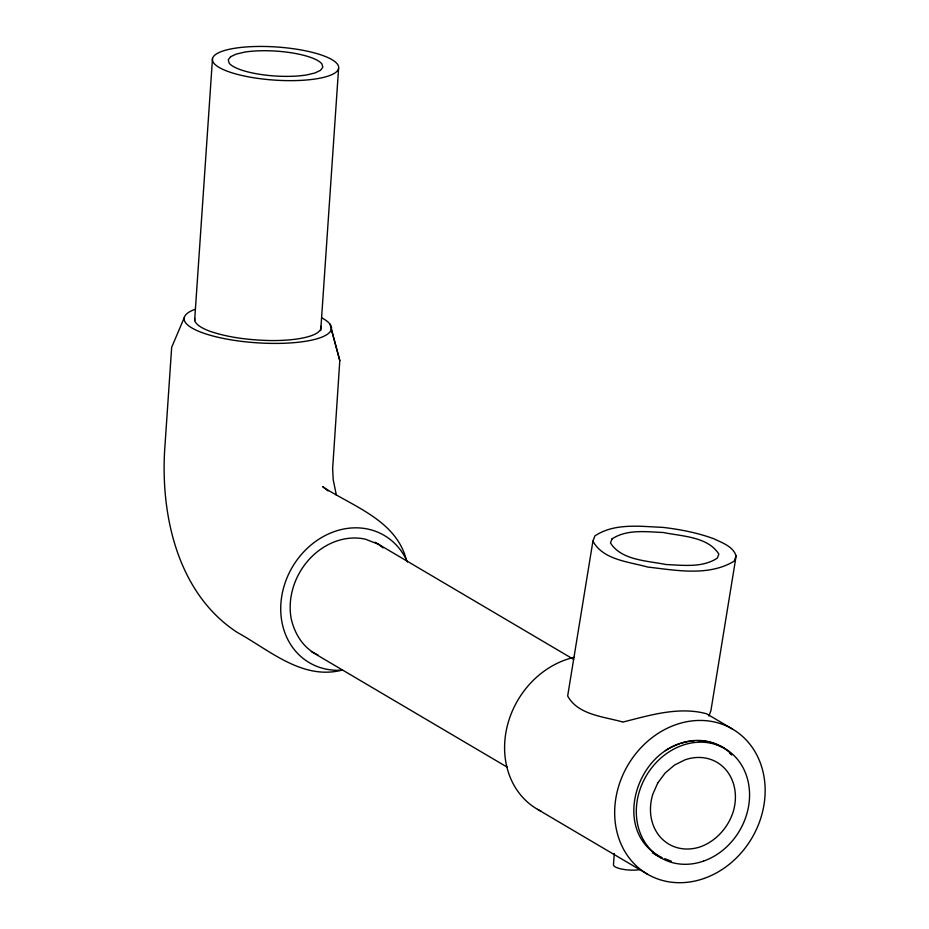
<?xml version="1.0" encoding="UTF-8"?>
<svg xmlns="http://www.w3.org/2000/svg" width="929" height="929" viewBox="0 0 929 929"><rect width="100%" height="100%" fill="white"/><g stroke="black" fill="none" stroke-linecap="round" stroke-linejoin="round"><path stroke-width="1.39" d="M194.625 320.621L212.497 58.55M320.714 330.619L338.586 68.537A63.3 16.594 3.9 0 0 247.288 46.88A63.3 16.594 3.9 0 0 240.75 75.214A63.3 16.594 3.9 0 0 338.586 68.537M330.004 324.151L339.805 360.591L332.64 468.773L333.209 479.736L336.391 495.296M614.255 853.554L613.5 864.632A15.828 4.146 3.9 0 0 622.36 869.184A15.828 4.146 3.9 0 0 639.744 869.649M708.908 716.015L710.894 710.79L736.14 555.925C732.923 546.264 722.228 542.861 713.913 538.797C697.447 532.747 680.156 529.391 662.76 527.37C640.325 526.488 614.592 522.737 594.897 535.905L592.923 541.131L567.665 695.984C577.896 714.912 603.745 716.596 622.453 721.914M736.14 555.925L734.165 561.151C708.56 576.7 675.917 570.243 647.71 567.05C628.991 561.731 603.153 560.059 592.923 541.131M184.267 317.637L171.679 347.272L164.584 451.366C160.914 517.546 178.461 594.119 237.348 632.475C269.503 650.149 302.297 680.318 341.953 670.157A73.844 63.149 -59.5 0 1 280.976 614.917A73.844 63.149 -59.5 0 1 330.527 533.06A73.844 63.149 -59.5 0 1 407.401 562.022M679.343 743.92C633.299 758.621 613.279 833.987 662.133 857.63M623.162 722.007C649.894 715.237 679.145 706.237 706.597 713.786L732.215 728.893M318.02 654.957C303.469 648.535 294.505 633.671 291.172 618.563A63.3 54.126 -59.5 0 1 365.434 539.203L378.649 544.359L383.062 547.913M664.769 858.663L671.342 861.229M374.991 542.199L573.623 659.369M719.778 745.581L724.783 748.53M655.711 854.634L658.185 856.097M311.308 651.612L507.443 767.296M652.355 852.776L661.1 857.931M537.531 809.333L647.606 874.259M328.053 490.953L322.688 486.61L324.395 487.864C354.692 507.095 396.149 520.89 406.298 559.618M331.374 329.284L339.805 360.591M665.35 750.655A63.3 54.126 -59.5 0 1 731.889 754.65M321.701 317.846A73.844 19.358 3.9 0 1 304.689 341.407A73.844 19.358 3.9 0 1 209.582 335.067A73.844 19.358 3.9 0 1 194.858 309.38M320.819 326.276A63.3 16.594 3.9 0 1 270.49 340.56C250.261 340.06 229.869 337.889 210.569 331.502A63.3 16.594 3.9 0 1 194.776 318.461M541.34 811.365A84.098 71.916 -59.5 0 1 506.572 729.056A84.098 71.916 -59.5 0 1 574.099 657.349M729.625 752.92A63.079 53.94 -59.5 0 1 731.669 754.894M680.655 743.479A63.079 53.94 -59.5 0 1 694.056 740.854M698.445 740.738A63.079 53.94 -59.5 0 1 707.085 741.632M708.479 741.934A63.079 53.94 -59.5 0 1 721.647 747.067M611.967 538.959L610.469 542.919C621.396 560.489 647.641 560.721 666 564.53C682.966 565.192 702.44 568.025 717.351 558.074L718.849 554.114C707.91 536.544 681.665 536.312 663.318 532.503C646.34 531.841 626.866 529.007 611.967 538.959M657.802 782.892L652.82 794.202A47.472 40.597 -59.5 0 0 700.896 846.633C716.236 840.826 727.895 827.716 733.051 812.271A47.472 40.597 -59.5 0 0 684.987 759.841L674.454 765.101L665.187 772.963L657.802 782.892M230.601 56.75L228.255 59.804L229.138 63.102A47.472 12.449 3.9 0 0 306.976 74.877L315.07 72.926L320.482 70.337L322.827 67.294L321.945 63.985A47.472 12.449 3.9 0 0 244.106 52.221L236.001 54.172L230.601 56.75M704.008 878.462A84.098 71.916 -59.5 0 0 746.881 740.703A84.098 71.916 -59.5 0 0 618.853 785.574A84.098 71.916 -59.5 0 0 704.008 878.462M703.543 861.102A63.3 54.126 -59.5 0 0 735.814 757.414A63.3 54.126 -59.5 0 0 639.454 791.183A63.3 54.126 -59.5 0 0 703.543 861.102"/></g></svg>
